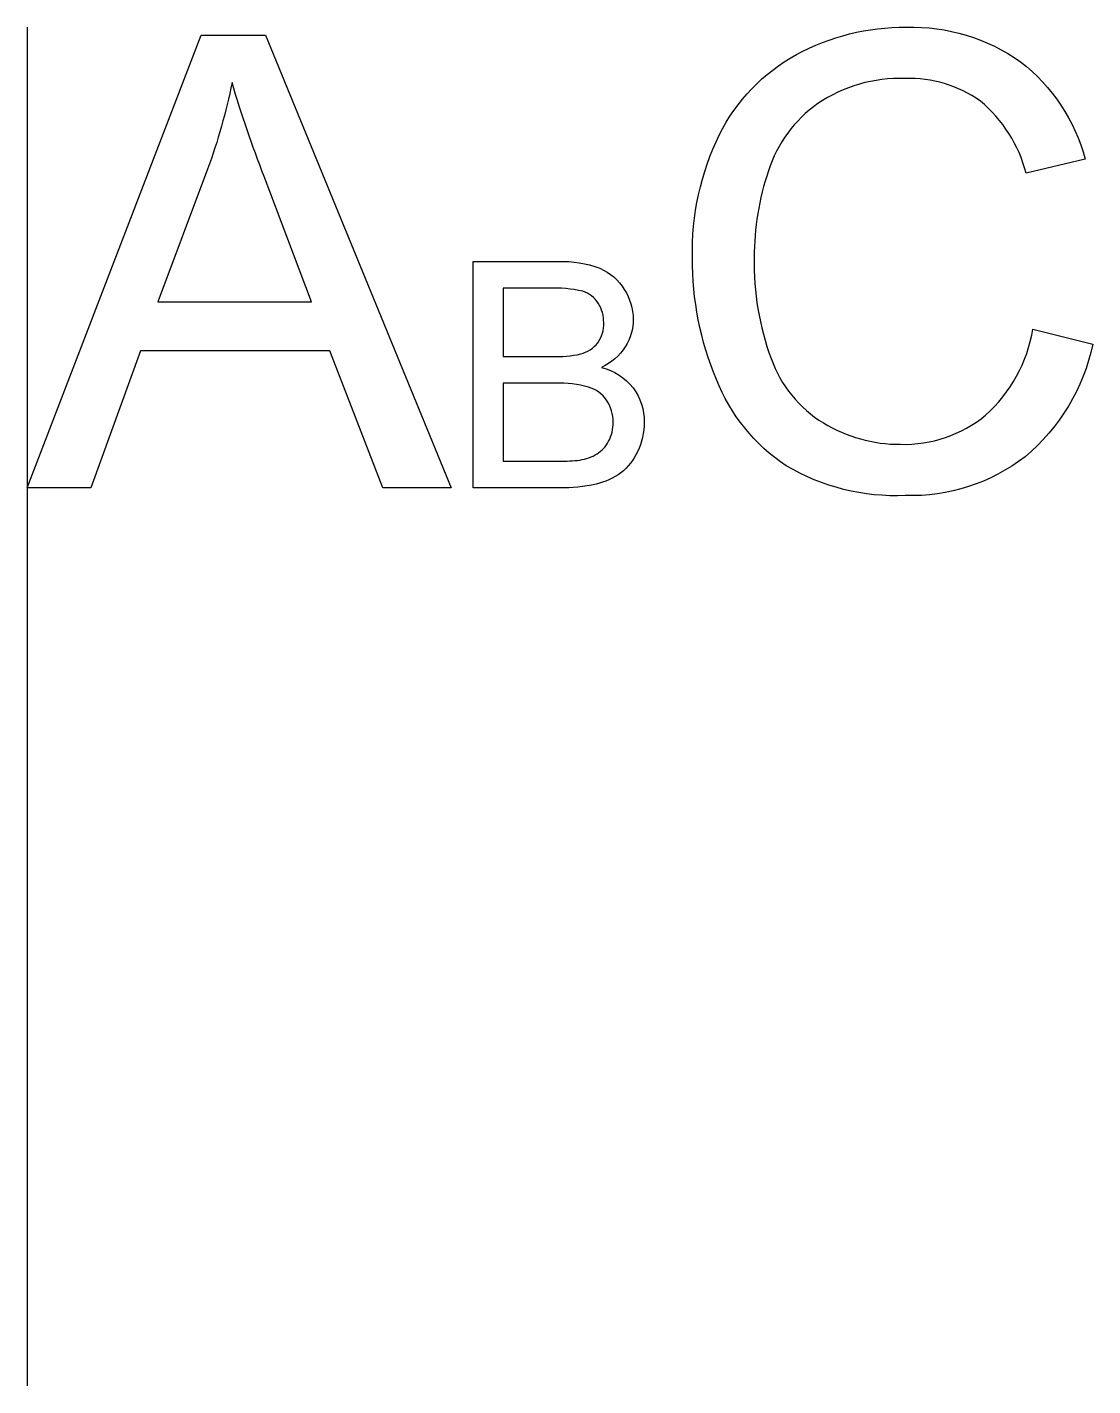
# Model space of a CAD drawing. Header units: millimetres. Extents: x 10 to 70, y -10 to 20.
# Drawn here: x 10 to 33.53, y -10 to 20 of the extents above; entities outside this region: 1.
import ezdxf

# ---------------------------------------------------------------- set-up
doc = ezdxf.new("R2010")
doc.units = ezdxf.units.MM
doc.layers.get('0').update_dxf_attribs({"lineweight": 25})

msp = doc.modelspace()

# ---------------------------------------------------------------- linework, layer by layer
at = {"color": 6, "true_color": 0xff00ff}
for p, q in [((10, 20), (10, -10)), ((70, 20), (70, -10))]:
    msp.add_line(p, q, dxfattribs=at)
at = {"flags": 128}
msp.add_lwpolyline([(10, 9.829), (13.84, 19.829), (15.266, 19.829), (19.359, 9.829), (17.851, 9.829), (16.685, 12.858), (12.503, 12.858), (11.405, 9.829)], close=True, dxfattribs=at)
for points in [[(32.208, 13.336), (33.531, 13.001, -0.167453), (32.034, 10.515, -0.173432), (29.39, 9.659, -0.145701), (26.761, 10.317, -0.152604), (25.219, 12.224, -0.101451), (24.691, 14.905, -0.120062), (25.287, 17.63, -0.153347), (26.986, 19.396, -0.127948), (29.411, 20, -0.165199), (31.935, 19.236, -0.167022), (33.36, 17.087), (32.058, 16.78, 0.15602), (31.048, 18.37, 0.165889), (29.384, 18.868, 0.15893), (27.457, 18.315, 0.161763), (26.369, 16.832, 0.081983), (26.055, 14.911, 0.093314), (26.427, 12.684, 0.170262), (27.583, 11.262, 0.138492), (29.281, 10.791, 0.180382), (31.164, 11.432, 0.170149)], [(12.885, 13.936), (16.276, 13.936), (15.232, 16.705, -0.020028), (14.523, 18.779, -0.038979), (13.984, 16.869)], [(19.848, 9.829), (19.848, 14.829), (21.724, 14.829, -0.101345), (22.643, 14.678, -0.155055), (23.186, 14.21, -0.142579), (23.382, 13.55, -0.141304), (23.208, 12.947, -0.143013), (22.683, 12.49, -0.163538), (23.38, 12.036, -0.168329), (23.624, 11.279, -0.116197), (23.476, 10.626, -0.118811), (23.109, 10.16, -0.099101), (22.561, 9.913, -0.06112), (21.755, 9.829)], [(20.51, 12.729), (21.591, 12.729, 0.065947), (22.222, 12.786, 0.166525), (22.602, 13.035, 0.162771), (22.73, 13.472, 0.144165), (22.611, 13.91, 0.18321), (22.27, 14.17, 0.067339), (21.509, 14.239), (20.51, 14.239)], [(20.51, 10.42), (21.755, 10.42, 0.039395), (22.205, 10.443, 0.094848), (22.587, 10.58, 0.131837), (22.839, 10.858, 0.126312), (22.938, 11.279, 0.156179), (22.795, 11.765, 0.167295), (22.398, 12.055, 0.075144), (21.666, 12.138), (20.51, 12.138)]]:
    msp.add_lwpolyline(points, format="xyb", close=True, dxfattribs=at)

doc.saveas('drawing.dxf')
